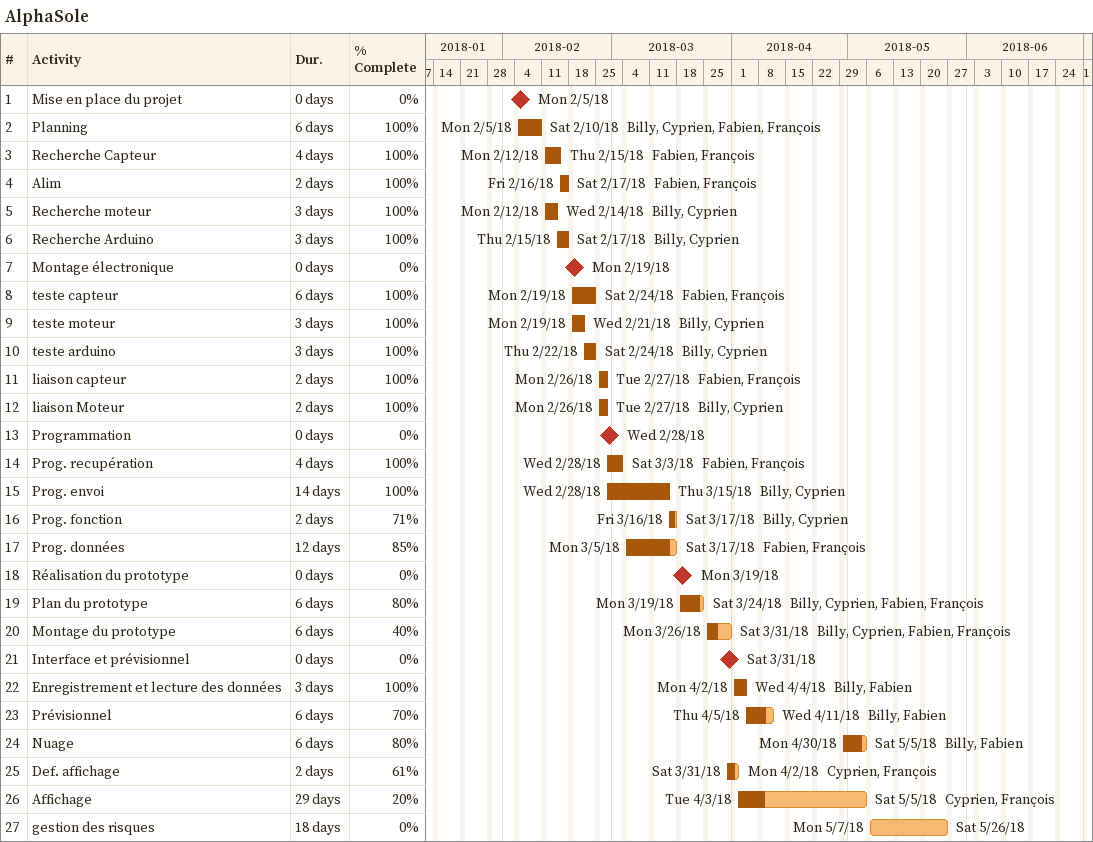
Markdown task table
AlphaSole

| ID | Task | Duration | Start | Finish | Resources | % complete |
|---|---|---|---|---|---|---|
| 1 | Mise en place du projet | 0d | 2018-02-05 | 2018-02-05 |  | 0 |
| 2 | Planning | 6d | 2018-02-05 | 2018-02-10 | Billy, Cyprien, Fabien, François | 100 |
| 3 | Recherche Capteur | 4d | 2018-02-12 | 2018-02-15 | Fabien, François | 100 |
| 4 | Alim | 2d | 2018-02-16 | 2018-02-17 | Fabien, François | 100 |
| 5 | Recherche moteur | 3d | 2018-02-12 | 2018-02-14 | Billy, Cyprien | 100 |
| 6 | Recherche Arduino | 3d | 2018-02-15 | 2018-02-17 | Billy, Cyprien | 100 |
| 7 | Montage électronique | 0d | 2018-02-19 | 2018-02-19 |  | 0 |
| 8 | teste capteur | 6d | 2018-02-19 | 2018-02-24 | Fabien, François | 100 |
| 9 | teste moteur | 3d | 2018-02-19 | 2018-02-21 | Billy, Cyprien | 100 |
| 10 | teste arduino | 3d | 2018-02-22 | 2018-02-24 | Billy, Cyprien | 100 |
| 11 | liaison capteur | 2d | 2018-02-26 | 2018-02-27 | Fabien, François | 100 |
| 12 | liaison Moteur | 2d | 2018-02-26 | 2018-02-27 | Billy, Cyprien | 100 |
| 13 | Programmation | 0d | 2018-02-28 | 2018-02-28 |  | 0 |
| 14 | Prog. recupération | 4d | 2018-02-28 | 2018-03-03 | Fabien, François | 100 |
| 15 | Prog. envoi | 14d | 2018-02-28 | 2018-03-15 | Billy, Cyprien | 100 |
| 16 | Prog. fonction | 2d | 2018-03-16 | 2018-03-17 | Billy, Cyprien | 71 |
| 17 | Prog. données | 12d | 2018-03-05 | 2018-03-17 | Fabien, François | 85 |
| 18 | Réalisation du prototype | 0d | 2018-03-19 | 2018-03-19 |  | 0 |
| 19 | Plan du prototype | 6d | 2018-03-19 | 2018-03-24 | Billy, Cyprien, Fabien, François | 80 |
| 20 | Montage du prototype | 6d | 2018-03-26 | 2018-03-31 | Billy, Cyprien, Fabien, François | 40 |
| 21 | Interface et prévisionnel | 0d | 2018-03-31 | 2018-03-31 |  | 0 |
| 22 | Enregistrement et lecture des données | 3d | 2018-04-02 | 2018-04-04 | Billy, Fabien | 100 |
| 23 | Prévisionnel | 6d | 2018-04-05 | 2018-04-11 | Billy, Fabien | 70 |
| 24 | Nuage | 6d | 2018-04-30 | 2018-05-05 | Billy, Fabien | 80 |
| 25 | Def. affichage | 2d | 2018-03-31 | 2018-04-02 | Cyprien, François | 61 |
| 26 | Affichage | 29d | 2018-04-03 | 2018-05-05 | Cyprien, François | 20 |
| 27 | gestion des risques | 18d | 2018-05-07 | 2018-05-26 |  | 0 |
